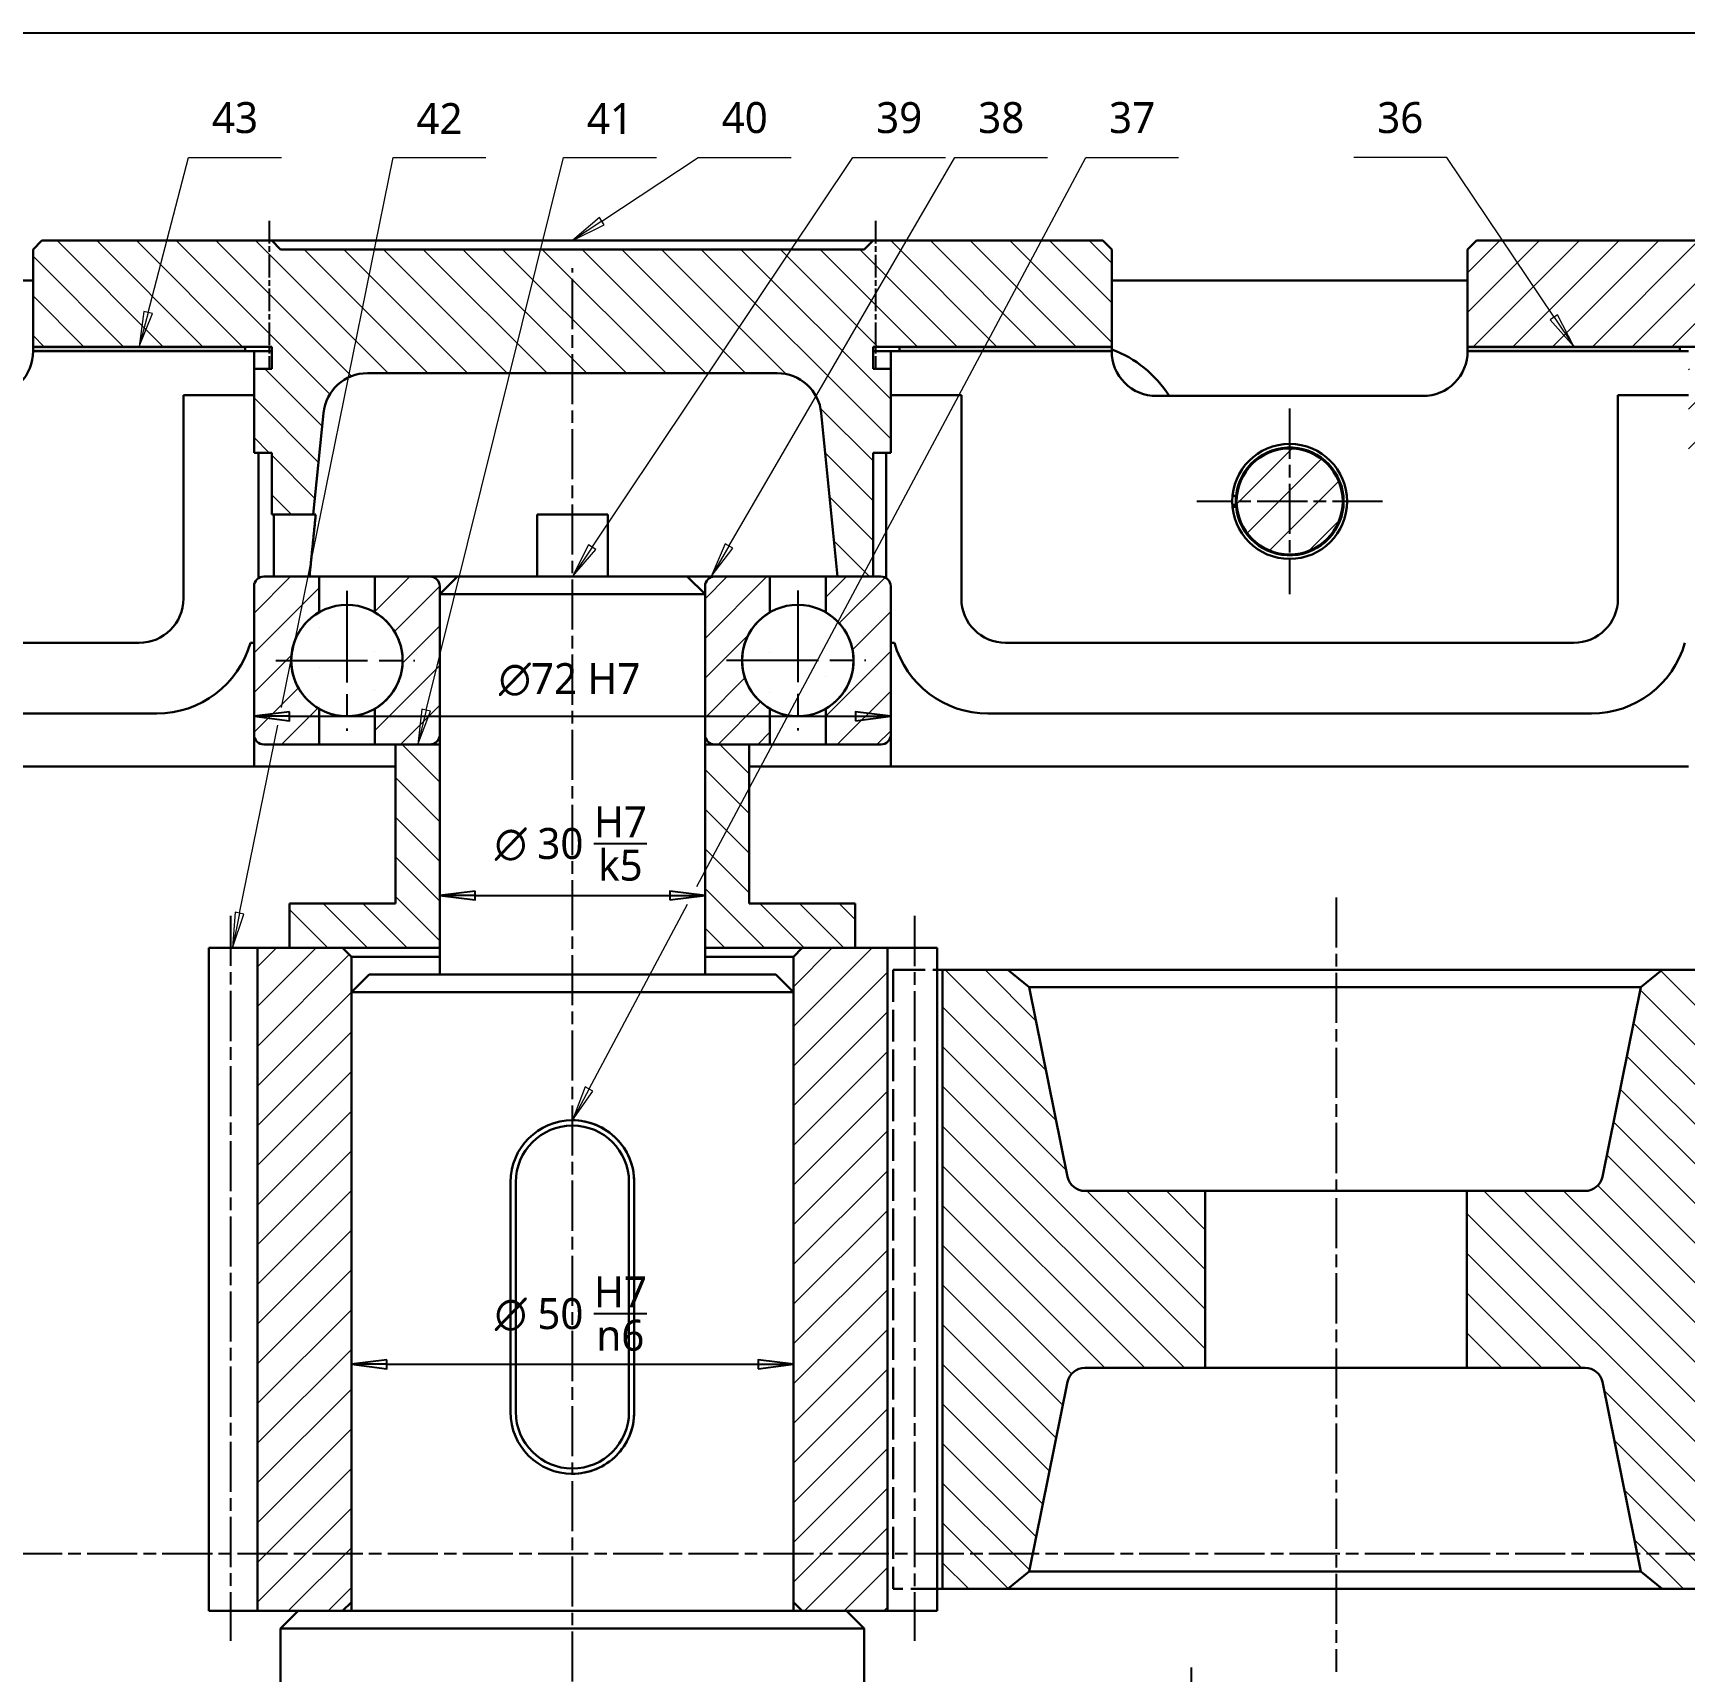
# Model space of a CAD drawing. Header units: millimetres. Extents: x -89 to 1313, y -72 to 900.
# Drawn here: x 230 to 416.8, y 207.1 to 392.4 of the extents above; entities that cross this region are included whole.
import ezdxf

# ---------------------------------------------------------------- set-up
doc = ezdxf.new("R2010")
doc.units = ezdxf.units.MM
for name, pattern in [('ACAD_ISO02W100', [15, 12, -3]), ('CHAIN', [0.3543, 0.2362, -0.0295, 0.0591, -0.0295]), ('LONG_DASH_DOTTED', [0.6004, 0.4724, -0.0591, 0.0098, -0.0591])]:
    doc.linetypes.add(name, pattern=pattern)
for name, color, linetype, lineweight in [('中心标记 (ISO)', 7, 'LONG_DASH_DOTTED', 25), ('中心线 (ISO)', 7, 'CHAIN', 25), ('剖面线 (ISO)', 7, 'Continuous', 18), ('可见 (ISO)', 7, 'Continuous', 30), ('尺寸 (ISO)', 7, 'Continuous', 25), ('符号 (ISO)', 7, 'Continuous', 9), ('虚线', 7, 'ACAD_ISO02W100', 30)]:
    doc.layers.add(name, color=color, linetype=linetype, lineweight=lineweight)
doc.styles.add('注释文本 (ISO)', font='Microsoft YaHei.ttf')
doc.dimstyles.new('默认 (GB)', dxfattribs={"dimtxt": 3.5, "dimasz": 4, "dimexe": 5, "dimexo": 0, "dimgap": 0.75, "dimtad": 1, "dimrnd": 1e-08, "dimdsep": 46, "dimtxsty": '注释文本 (ISO)', "dimblk": 'Filled-1', "dimcen": 0.09, "dimdle": 10, "dimclrd": 256, "dimclre": 256, "dimclrt": 256, "dimaunit": 1, "dimadec": 3, "dimazin": 2, "dimtfac": 1, "dimtmove": 0, "dimatfit": 3, "dimldrblk": 'Filled-1', "dimfxl": 1, "dimtolj": 1, "dimtzin": 0, "dimlwd": -1, "dimlwe": -1, "dimarcsym": 0})
pattern_1 = [(45, (0, 0), (-2.245064, 2.245064), [])]
pattern_2 = [(135, (0, 0), (-2.245064, -2.245064), [])]

# ---------------------------------------------------------------- blocks, each defined once
blk = doc.blocks.new('Filled-1')
at = {"color": 0}
for p, q in [((0, 0), (-1, 0.125)), ((-1, 0.125), (-1, -0.125)), ((-1, 0), (0, 0)), ((-1, -0.125), (0, 0))]:
    blk.add_line(p, q, dxfattribs=at)
at = {"color": 0, "flags": 128}
blk.add_lwpolyline([(-1, -0.125), (0, 0), (-1, 0.125), (-1, -0.125)], dxfattribs=at)
at = {"color": 0}
blk.add_solid([(-1, -0.125), (0, 0), (-1, 0.125), (-1, -0.125)], dxfattribs=at)
blk = doc.blocks.new('*D14')
at = {"layer": 'Defpoints', "color": 0, "transparency": 16777216}
for p in [(154, 392.45), (662.24, 220.47), (670.38, 220.47)]:
    blk.add_point(p, dxfattribs=at)
at = {"layer": '尺寸 (ISO)', "transparency": 16777216}
for p, q in [((154, 392.45), (675.38, 392.45)), ((670.38, 388.45), (670.38, 224.47)), ((662.24, 220.47), (675.38, 220.47))]:
    blk.add_line(p, q, dxfattribs=at)
at = {"layer": '尺寸 (ISO)', "transparency": 16777216, "xscale": 4, "yscale": 4, "zscale": 4}
for p, rotation in [((670.38, 392.45), 90), ((670.38, 220.47), 270)]:
    blk.add_blockref('Filled-1', p, dxfattribs=dict(at, rotation=rotation))
at = {"layer": '尺寸 (ISO)', "transparency": 16777216, "insert": (666.01, 298.45), "char_height": 3.5, "attachment_point": 1, "rotation": 90, "style": '注释文本 (ISO)'}
blk.add_mtext('\\A1;205.5', dxfattribs=at)
blk = doc.blocks.new('引出序号18')
at = {"layer": '符号 (ISO)'}
for p, q in [((294.34, 371.17), (305.24, 378.37)), ((305.24, 378.37), (315.74, 378.37)), ((294.06, 371.59), (291, 368.97)), ((294.34, 371.17), (291, 368.97)), ((291, 368.97), (294.61, 370.75)), ((294.61, 370.75), (294.06, 371.59))]:
    blk.add_line(p, q, dxfattribs=at)
at = {"layer": '符号 (ISO)', "flags": 128}
blk.add_lwpolyline([(294.06, 371.59), (291, 368.97), (294.61, 370.75), (294.06, 371.59)], dxfattribs=at)
at = {"layer": '符号 (ISO)'}
blk.add_solid([(294.06, 371.59), (291, 368.97), (294.61, 370.75), (294.06, 371.59)], dxfattribs=at)
at = {"layer": '符号 (ISO)', "insert": (310.49, 382.86), "char_height": 3.5, "attachment_point": 5, "style": '注释文本 (ISO)'}
blk.add_mtext('40', dxfattribs=at)
blk = doc.blocks.new('引出序号22')
at = {"layer": '符号 (ISO)'}
for p, q in [((389.88, 378.37), (379.38, 378.37)), ((402.02, 360.29), (389.88, 378.37)), ((402.43, 360.57), (401.6, 360.01)), ((401.6, 360.01), (404.25, 356.97)), ((402.02, 360.29), (404.25, 356.97)), ((404.25, 356.97), (402.43, 360.57))]:
    blk.add_line(p, q, dxfattribs=at)
at = {"layer": '符号 (ISO)', "flags": 128}
blk.add_lwpolyline([(401.6, 360.01), (404.25, 356.97), (402.43, 360.57), (401.6, 360.01)], dxfattribs=at)
at = {"layer": '符号 (ISO)'}
blk.add_solid([(401.6, 360.01), (404.25, 356.97), (402.43, 360.57), (401.6, 360.01)], dxfattribs=at)
at = {"layer": '符号 (ISO)', "insert": (384.63, 382.86), "char_height": 3.5, "attachment_point": 5, "style": '注释文本 (ISO)'}
blk.add_mtext('36', dxfattribs=at)
blk = doc.blocks.new('引出序号23')
at = {"layer": '符号 (ISO)'}
for p, q in [((243.01, 360.84), (247.59, 378.37)), ((247.59, 378.37), (258.09, 378.37)), ((242.52, 360.96), (242, 356.97)), ((243.01, 360.84), (242, 356.97)), ((242, 356.97), (243.49, 360.71)), ((243.49, 360.71), (242.52, 360.96))]:
    blk.add_line(p, q, dxfattribs=at)
at = {"layer": '符号 (ISO)', "flags": 128}
blk.add_lwpolyline([(242.52, 360.96), (242, 356.97), (243.49, 360.71), (242.52, 360.96)], dxfattribs=at)
at = {"layer": '符号 (ISO)'}
blk.add_solid([(242.52, 360.96), (242, 356.97), (243.49, 360.71), (242.52, 360.96)], dxfattribs=at)
at = {"layer": '符号 (ISO)', "insert": (252.84, 382.86), "char_height": 3.5, "attachment_point": 5, "style": '注释文本 (ISO)'}
blk.add_mtext('43', dxfattribs=at)
blk = doc.blocks.new('引出序号29')
at = {"layer": '符号 (ISO)'}
for p, q in [((308.7, 334.42), (334.25, 378.37)), ((334.25, 378.37), (344.75, 378.37)), ((308.27, 334.67), (306.69, 330.97)), ((309.13, 334.17), (308.27, 334.67)), ((308.7, 334.42), (306.69, 330.97)), ((306.69, 330.97), (309.13, 334.17))]:
    blk.add_line(p, q, dxfattribs=at)
at = {"layer": '符号 (ISO)', "flags": 128}
blk.add_lwpolyline([(308.27, 334.67), (306.69, 330.97), (309.13, 334.17), (308.27, 334.67)], dxfattribs=at)
at = {"layer": '符号 (ISO)'}
blk.add_solid([(308.27, 334.67), (306.69, 330.97), (309.13, 334.17), (308.27, 334.67)], dxfattribs=at)
at = {"layer": '符号 (ISO)', "insert": (339.5, 382.86), "char_height": 3.5, "attachment_point": 5, "style": '注释文本 (ISO)'}
blk.add_mtext('38', dxfattribs=at)
blk = doc.blocks.new('引出序号30')
at = {"layer": '符号 (ISO)'}
for p, q in [((293.22, 334.29), (322.71, 378.37)), ((322.71, 378.37), (333.21, 378.37)), ((292.81, 334.57), (291, 330.97)), ((293.64, 334.01), (292.81, 334.57)), ((293.22, 334.29), (291, 330.97)), ((291, 330.97), (293.64, 334.01))]:
    blk.add_line(p, q, dxfattribs=at)
at = {"layer": '符号 (ISO)', "flags": 128}
blk.add_lwpolyline([(292.81, 334.57), (291, 330.97), (293.64, 334.01), (292.81, 334.57)], dxfattribs=at)
at = {"layer": '符号 (ISO)'}
blk.add_solid([(292.81, 334.57), (291, 330.97), (293.64, 334.01), (292.81, 334.57)], dxfattribs=at)
at = {"layer": '符号 (ISO)', "insert": (327.96, 382.86), "char_height": 3.5, "attachment_point": 5, "style": '注释文本 (ISO)'}
blk.add_mtext('39', dxfattribs=at)
blk = doc.blocks.new('引出序号35')
at = {"layer": '符号 (ISO)'}
for p, q in [((274.46, 315.85), (290, 378.37)), ((290, 378.37), (300.5, 378.37)), ((273.98, 315.97), (273.5, 311.97)), ((274.46, 315.85), (273.5, 311.97)), ((274.95, 315.73), (273.98, 315.97)), ((273.5, 311.97), (274.95, 315.73))]:
    blk.add_line(p, q, dxfattribs=at)
at = {"layer": '符号 (ISO)', "flags": 128}
blk.add_lwpolyline([(273.98, 315.97), (273.5, 311.97), (274.95, 315.73), (273.98, 315.97)], dxfattribs=at)
at = {"layer": '符号 (ISO)'}
blk.add_solid([(273.98, 315.97), (273.5, 311.97), (274.95, 315.73), (273.98, 315.97)], dxfattribs=at)
at = {"layer": '符号 (ISO)', "insert": (295.25, 382.78), "char_height": 3.5, "attachment_point": 5, "style": '注释文本 (ISO)'}
blk.add_mtext('41', dxfattribs=at)
blk = doc.blocks.new('引出序号37')
at = {"layer": '符号 (ISO)'}
for p, q in [((258.08, 316.16), (270.72, 378.37)), ((270.72, 378.37), (281.22, 378.37)), ((253.35, 292.89), (257.67, 314.16)), ((252.86, 292.99), (252.55, 288.97)), ((253.35, 292.89), (252.55, 288.97)), ((252.55, 288.97), (253.84, 292.79)), ((253.84, 292.79), (252.86, 292.99))]:
    blk.add_line(p, q, dxfattribs=at)
at = {"layer": '符号 (ISO)', "flags": 128}
blk.add_lwpolyline([(252.86, 292.99), (252.55, 288.97), (253.84, 292.79), (252.86, 292.99)], dxfattribs=at)
at = {"layer": '符号 (ISO)'}
blk.add_solid([(252.86, 292.99), (252.55, 288.97), (253.84, 292.79), (252.86, 292.99)], dxfattribs=at)
at = {"layer": '符号 (ISO)', "insert": (275.97, 382.77), "char_height": 3.5, "attachment_point": 5, "style": '注释文本 (ISO)'}
blk.add_mtext('42', dxfattribs=at)
blk = doc.blocks.new('引出序号40')
at = {"layer": '符号 (ISO)'}
for p, q in [((305.09, 295.89), (349.05, 378.37)), ((349.05, 378.37), (359.55, 378.37)), ((292.88, 273), (304.02, 293.89)), ((292.44, 273.23), (291, 269.47)), ((292.88, 273), (291, 269.47)), ((293.32, 272.76), (292.44, 273.23)), ((291, 269.47), (293.32, 272.76))]:
    blk.add_line(p, q, dxfattribs=at)
at = {"layer": '符号 (ISO)', "flags": 128}
blk.add_lwpolyline([(292.44, 273.23), (291, 269.47), (293.32, 272.76), (292.44, 273.23)], dxfattribs=at)
at = {"layer": '符号 (ISO)'}
blk.add_solid([(292.44, 273.23), (291, 269.47), (293.32, 272.76), (292.44, 273.23)], dxfattribs=at)
at = {"layer": '符号 (ISO)', "insert": (354.3, 382.86), "char_height": 3.5, "attachment_point": 5, "style": '注释文本 (ISO)'}
blk.add_mtext('37', dxfattribs=at)
blk = doc.blocks.new('*D70')
at = {"layer": 'Defpoints', "color": 0, "transparency": 16777216}
for p in [(255, 315.16), (327, 315.16), (327, 315.16)]:
    blk.add_point(p, dxfattribs=at)
at = {"layer": '尺寸 (ISO)', "transparency": 16777216}
blk.add_line((259, 315.16), (323, 315.16), dxfattribs=at)
at = {"layer": '尺寸 (ISO)', "transparency": 16777216, "xscale": 4, "yscale": 4, "zscale": 4, "rotation": 180}
blk.add_blockref('Filled-1', (255, 315.16), dxfattribs=at)
at = {"layer": '尺寸 (ISO)', "transparency": 16777216, "xscale": 4, "yscale": 4, "zscale": 4}
blk.add_blockref('Filled-1', (327, 315.16), dxfattribs=at)
at = {"layer": '尺寸 (ISO)', "transparency": 16777216, "insert": (282.68, 321.17), "char_height": 3.5, "attachment_point": 1, "style": '注释文本 (ISO)'}
blk.add_mtext('\\A1;{\\fAIGDT|b0|i0;\\ln}\\f微软雅黑|b0|i0;72 H7', dxfattribs=at)
blk = doc.blocks.new('*D71')
at = {"layer": 'Defpoints', "color": 0, "transparency": 16777216}
for p in [(276, 294.89), (306, 294.89), (306, 294.89)]:
    blk.add_point(p, dxfattribs=at)
at = {"layer": '尺寸 (ISO)', "transparency": 16777216}
blk.add_line((280, 294.89), (302, 294.89), dxfattribs=at)
at = {"layer": '尺寸 (ISO)', "transparency": 16777216, "xscale": 4, "yscale": 4, "zscale": 4, "rotation": 180}
blk.add_blockref('Filled-1', (276, 294.89), dxfattribs=at)
at = {"layer": '尺寸 (ISO)', "transparency": 16777216, "xscale": 4, "yscale": 4, "zscale": 4}
blk.add_blockref('Filled-1', (306, 294.89), dxfattribs=at)
at = {"layer": '尺寸 (ISO)', "transparency": 16777216, "insert": (282.22, 304.97), "char_height": 3.5, "attachment_point": 1, "style": '注释文本 (ISO)'}
blk.add_mtext('\\A1;{\\fAIGDT|b0|i0;\\ln}\\f微软雅黑|b0|i0;\\A1; 30 \\SH7/k5;', dxfattribs=at)
blk = doc.blocks.new('*D72')
at = {"layer": 'Defpoints', "color": 0, "transparency": 16777216}
for p in [(266, 273.51), (316, 273.51), (316, 241.86)]:
    blk.add_point(p, dxfattribs=at)
at = {"layer": '尺寸 (ISO)', "transparency": 16777216}
blk.add_line((270, 241.86), (312, 241.86), dxfattribs=at)
at = {"layer": '尺寸 (ISO)', "transparency": 16777216, "xscale": 4, "yscale": 4, "zscale": 4, "rotation": 180}
blk.add_blockref('Filled-1', (266, 241.86), dxfattribs=at)
at = {"layer": '尺寸 (ISO)', "transparency": 16777216, "xscale": 4, "yscale": 4, "zscale": 4}
blk.add_blockref('Filled-1', (316, 241.86), dxfattribs=at)
at = {"layer": '尺寸 (ISO)', "transparency": 16777216, "insert": (282.22, 251.79), "char_height": 3.5, "attachment_point": 1, "style": '注释文本 (ISO)'}
blk.add_mtext('\\A1;{\\fAIGDT|b0|i0;\\ln}\\f微软雅黑|b0|i0;\\A1; 50 \\SH7/n6;', dxfattribs=at)

msp = doc.modelspace()

# ---------------------------------------------------------------- hatches: boundary and pattern name
at = {"layer": '剖面线 (ISO)'}
h = msp.add_hatch(dxfattribs=at)
h.set_pattern_fill('ANSI31', color=256, scale=25.4, angle=90, style=0)
h.set_pattern_definition(pattern_2)
edge = h.paths.add_edge_path()
edge.add_line((257.9967, 367.9656), (323.9967, 367.9656))
edge.add_line((323.9967, 367.9656), (324.9967, 368.9656))
edge.add_line((324.9967, 368.9656), (350.9967, 368.9656))
edge.add_line((350.9967, 368.9656), (351.9967, 367.9656))
edge.add_line((351.9967, 367.9656), (351.9967, 356.9656))
edge.add_line((351.9967, 356.9656), (327.9967, 356.9656))
edge.add_line((327.9967, 356.9656), (324.9967, 356.9656))
edge.add_line((324.9967, 356.9656), (324.9967, 354.4656))
edge.add_line((324.9967, 354.4656), (326.9967, 354.4656))
edge.add_line((326.9967, 354.4656), (326.9967, 344.9656))
edge.add_line((326.9967, 344.9656), (324.9967, 344.9656))
edge.add_line((324.9967, 344.9656), (324.9967, 330.9656))
edge.add_line((324.9967, 330.9656), (320.9967, 330.9656))
edge.add_line((320.9967, 330.9656), (319.1468, 349.4632))
edge.add_ellipse((314.1716, 348.9656), major_axis=(-0.4976, 4.9752), ratio=1, start_angle=270, end_angle=354.289)
edge.add_line((314.1716, 353.9656), (267.8218, 353.9656))
edge.add_ellipse((267.8218, 348.9656), major_axis=(-5, 0), ratio=1, start_angle=270, end_angle=354.289)
edge.add_line((262.8466, 349.4632), (261.6968, 337.9656))
edge.add_line((261.6968, 337.9656), (256.9967, 337.9656))
edge.add_line((256.9967, 337.9656), (256.9967, 344.9656))
edge.add_line((256.9967, 344.9656), (254.9967, 344.9656))
edge.add_line((254.9967, 344.9656), (254.9967, 354.4656))
edge.add_line((254.9967, 354.4656), (256.9967, 354.4656))
edge.add_line((256.9967, 354.4656), (256.9967, 356.9656))
edge.add_line((256.9967, 356.9656), (253.9967, 356.9656))
edge.add_line((253.9967, 356.9656), (229.9967, 356.9656))
edge.add_line((229.9967, 356.9656), (229.9967, 367.9656))
edge.add_line((229.9967, 367.9656), (230.9967, 368.9656))
edge.add_line((230.9967, 368.9656), (256.9967, 368.9656))
edge.add_line((256.9967, 368.9656), (257.9967, 367.9656))
h = msp.add_hatch(dxfattribs=at)
h.set_pattern_fill('ANSI31', color=256, scale=25.4, style=0)
h.set_pattern_definition(pattern_1)
edge = h.paths.add_edge_path()
edge.add_line((420.2467, 367.9656), (494.2467, 367.9656))
edge.add_line((494.2467, 367.9656), (495.2467, 368.9656))
edge.add_line((495.2467, 368.9656), (521.2467, 368.9656))
edge.add_line((521.2467, 368.9656), (522.2467, 367.9656))
edge.add_line((522.2467, 367.9656), (522.2467, 356.9656))
edge.add_line((522.2467, 356.9656), (498.2467, 356.9656))
edge.add_line((498.2467, 356.9656), (495.2467, 356.9656))
edge.add_line((495.2467, 356.9656), (495.2467, 354.4656))
edge.add_line((495.2467, 354.4656), (497.2467, 354.4656))
edge.add_line((497.2467, 354.4656), (497.2467, 344.9656))
edge.add_line((497.2467, 344.9656), (495.2467, 344.9656))
edge.add_line((495.2467, 344.9656), (495.2467, 330.9656))
edge.add_line((495.2467, 330.9656), (491.9967, 330.9656))
edge.add_line((491.9967, 330.9656), (491.2467, 330.9656))
edge.add_line((491.2467, 330.9656), (489.3968, 349.4632))
edge.add_ellipse((484.4216, 348.9656), major_axis=(-0.4976, 4.9752), ratio=1, start_angle=270, end_angle=354.289)
edge.add_line((484.4216, 353.9656), (430.0718, 353.9656))
edge.add_ellipse((430.0718, 348.9656), major_axis=(-5, 0), ratio=1, start_angle=270, end_angle=354.289)
edge.add_line((425.0966, 349.4632), (423.9468, 337.9656))
edge.add_line((423.9468, 337.9656), (419.2467, 337.9656))
edge.add_line((419.2467, 337.9656), (419.2467, 344.9656))
edge.add_line((419.2467, 344.9656), (417.2467, 344.9656))
edge.add_line((417.2467, 344.9656), (417.2467, 354.4656))
edge.add_line((417.2467, 354.4656), (419.2467, 354.4656))
edge.add_line((419.2467, 354.4656), (419.2467, 356.9656))
edge.add_line((419.2467, 356.9656), (416.2467, 356.9656))
edge.add_line((416.2467, 356.9656), (392.2467, 356.9656))
edge.add_line((392.2467, 356.9656), (392.2467, 367.9656))
edge.add_line((392.2467, 367.9656), (393.2467, 368.9656))
edge.add_line((393.2467, 368.9656), (419.2467, 368.9656))
edge.add_line((419.2467, 368.9656), (420.2467, 367.9656))
for points in [[(229.9967, 356.4656), (229.9967, 356.9656), (253.9967, 356.9656), (253.9967, 356.4656)], [(351.9967, 356.9656), (351.9967, 356.4656), (327.9967, 356.4656), (327.9967, 356.9656)], [(392.2467, 356.4656), (392.2467, 356.9656), (416.2467, 356.9656), (416.2467, 356.4656)]]:
    msp.add_hatch(color=256, dxfattribs=at).paths.add_polyline_path(points)
h = msp.add_hatch(dxfattribs=at)
h.set_pattern_fill('ANSI31', color=256, scale=25.4, style=0)
h.set_pattern_definition(pattern_1)
edge = h.paths.add_edge_path()
edge.add_ellipse((372.1217, 339.4656), major_axis=(-6, 0), ratio=1, start_angle=0, end_angle=360)
h = msp.add_hatch(dxfattribs=at)
h.set_pattern_fill('ANSI31', color=256, scale=25.4, style=0)
h.set_pattern_definition(pattern_1)
edge = h.paths.add_edge_path()
edge.add_ellipse((256.0967, 329.8656), major_axis=(0, 1.1), ratio=1, start_angle=0, end_angle=90)
edge.add_line((254.9967, 329.8656), (254.9967, 313.0656))
edge.add_ellipse((256.0967, 313.0656), major_axis=(-1.1, 0), ratio=1, start_angle=0, end_angle=90)
edge.add_line((256.0967, 311.9656), (262.3467, 311.9656))
edge.add_line((262.3467, 311.9656), (262.3467, 316.0097))
edge.add_ellipse((265.4967, 321.4656), major_axis=(-5.456, -3.15), ratio=1, start_angle=270, end_angle=390, ccw=False)
edge.add_line((262.3467, 326.9216), (262.3467, 330.9656))
edge.add_line((262.3467, 330.9656), (256.0967, 330.9656))
h = msp.add_hatch(dxfattribs=at)
h.set_pattern_fill('ANSI31', color=256, scale=25.4, style=0)
h.set_pattern_definition(pattern_1)
edge = h.paths.add_edge_path()
edge.add_ellipse((274.8967, 313.0656), major_axis=(0, -1.1), ratio=1, start_angle=0, end_angle=90)
edge.add_line((275.9967, 313.0656), (275.9967, 329.8656))
edge.add_ellipse((274.8967, 329.8656), major_axis=(1.1, 0), ratio=1, start_angle=0, end_angle=90)
edge.add_line((274.8967, 330.9656), (268.6467, 330.9656))
edge.add_line((268.6467, 330.9656), (268.6467, 326.9216))
edge.add_ellipse((265.4967, 321.4656), major_axis=(5.456, 3.15), ratio=1, start_angle=270, end_angle=390, ccw=False)
edge.add_line((268.6467, 316.0097), (268.6467, 311.9656))
edge.add_line((268.6467, 311.9656), (270.9967, 311.9656))
edge.add_line((270.9967, 311.9656), (274.8967, 311.9656))
h = msp.add_hatch(dxfattribs=at)
h.set_pattern_fill('ANSI31', color=256, scale=25.4, style=0)
h.set_pattern_definition(pattern_1)
edge = h.paths.add_edge_path()
edge.add_ellipse((307.0967, 313.0656), major_axis=(-1.1, 0), ratio=1, start_angle=0, end_angle=90)
edge.add_line((307.0967, 311.9656), (310.9967, 311.9656))
edge.add_line((310.9967, 311.9656), (313.3467, 311.9656))
edge.add_line((313.3467, 311.9656), (313.3467, 316.0097))
edge.add_ellipse((316.4967, 321.4656), major_axis=(-5.456, -3.15), ratio=1, start_angle=270, end_angle=390, ccw=False)
edge.add_line((313.3467, 326.9216), (313.3467, 330.9656))
edge.add_line((313.3467, 330.9656), (307.0967, 330.9656))
edge.add_ellipse((307.0967, 329.8656), major_axis=(0, 1.1), ratio=1, start_angle=0, end_angle=90)
edge.add_line((305.9967, 329.8656), (305.9967, 313.0656))
h = msp.add_hatch(dxfattribs=at)
h.set_pattern_fill('ANSI31', color=256, scale=25.4, style=0)
h.set_pattern_definition(pattern_1)
edge = h.paths.add_edge_path()
edge.add_ellipse((325.8967, 329.8656), major_axis=(1.1, 0), ratio=1, start_angle=0, end_angle=90)
edge.add_line((325.8967, 330.9656), (324.9967, 330.9656))
edge.add_line((324.9967, 330.9656), (320.9967, 330.9656))
edge.add_line((320.9967, 330.9656), (319.6467, 330.9656))
edge.add_line((319.6467, 330.9656), (319.6467, 326.9216))
edge.add_ellipse((316.4967, 321.4656), major_axis=(5.456, 3.15), ratio=1, start_angle=270, end_angle=390, ccw=False)
edge.add_line((319.6467, 316.0097), (319.6467, 311.9656))
edge.add_line((319.6467, 311.9656), (325.8967, 311.9656))
edge.add_ellipse((325.8967, 313.0656), major_axis=(0, -1.1), ratio=1, start_angle=0, end_angle=90)
edge.add_line((326.9967, 313.0656), (326.9967, 329.8656))
h = msp.add_hatch(dxfattribs=at)
h.set_pattern_fill('ANSI31', color=256, scale=25.4, angle=90, style=0)
h.set_pattern_definition(pattern_2)
h.paths.add_polyline_path([(275.9967, 311.9656), (275.9967, 288.9656), (264.9967, 288.9656), (258.9967, 288.9656), (258.9967, 293.9656), (270.9967, 293.9656), (270.9967, 311.9656), (274.8967, 311.9656)])
h = msp.add_hatch(dxfattribs=at)
h.set_pattern_fill('ANSI31', color=256, scale=25.4, angle=90, style=0)
h.set_pattern_definition(pattern_2)
h.paths.add_polyline_path([(305.9967, 288.9656), (305.9967, 311.9656), (307.0967, 311.9656), (310.9967, 311.9656), (310.9967, 293.9656), (322.9967, 293.9656), (322.9967, 288.9656), (316.9967, 288.9656)])
h = msp.add_hatch(dxfattribs=at)
h.set_pattern_fill('ANSI31', color=256, scale=25.4, style=0)
h.set_pattern_definition(pattern_1)
h.paths.add_polyline_path([(259.9967, 213.9656), (255.3717, 213.9656), (255.3717, 288.9656), (258.9967, 288.9656), (264.9967, 288.9656), (265.9967, 287.9656), (265.9967, 214.9656), (264.9967, 213.9656)])
h = msp.add_hatch(dxfattribs=at)
h.set_pattern_fill('ANSI31', color=256, scale=25.4, style=0)
h.set_pattern_definition(pattern_1)
h.paths.add_polyline_path([(326.6215, 213.9656), (321.9967, 213.9656), (316.9967, 213.9656), (315.9967, 214.9656), (315.9967, 287.9656), (316.9967, 288.9656), (322.9967, 288.9656), (326.6215, 288.9656)])
h = msp.add_hatch(dxfattribs=at)
h.set_pattern_fill('ANSI31', color=256, scale=25.4, angle=90, style=0)
h.set_pattern_definition(pattern_2)
edge = h.paths.add_edge_path()
edge.add_line((362.5742, 241.4656), (348.9671, 241.4656))
edge.add_ellipse((348.9671, 239.4656), major_axis=(-2, 0), ratio=1, start_angle=270, end_angle=348.5)
edge.add_line((347.0072, 239.8644), (342.6455, 218.4255))
edge.add_line((342.6455, 218.4255), (340.2467, 216.4656))
edge.add_line((340.2467, 216.4656), (332.8717, 216.4656))
edge.add_line((332.8717, 216.4656), (332.8717, 286.4656))
edge.add_line((332.8717, 286.4656), (340.2467, 286.4656))
edge.add_line((340.2467, 286.4656), (342.6455, 284.5058))
edge.add_line((342.6455, 284.5058), (347.0072, 263.0669))
edge.add_ellipse((348.9671, 263.4656), major_axis=(0.3987, -1.9598), ratio=1, start_angle=270, end_angle=348.5)
edge.add_line((348.9671, 261.4656), (362.5742, 261.4656))
edge.add_line((362.5742, 261.4656), (362.5742, 241.4656))
h = msp.add_hatch(dxfattribs=at)
h.set_pattern_fill('ANSI31', color=256, scale=25.4, angle=90, style=0)
h.set_pattern_definition(pattern_2)
edge = h.paths.add_edge_path()
edge.add_line((419.2467, 216.4656), (414.2467, 216.4656))
edge.add_line((414.2467, 216.4656), (411.848, 218.4255))
edge.add_line((411.848, 218.4255), (407.4862, 239.8644))
edge.add_ellipse((405.5263, 239.4656), major_axis=(-0.3987, 1.9598), ratio=1, start_angle=270, end_angle=348.5)
edge.add_line((405.5263, 241.4656), (392.1677, 241.4656))
edge.add_line((392.1677, 241.4656), (392.1677, 261.4656))
edge.add_line((392.1677, 261.4656), (405.5263, 261.4656))
edge.add_ellipse((405.5263, 263.4656), major_axis=(2, 0), ratio=1, start_angle=270, end_angle=348.5)
edge.add_line((407.4862, 263.0669), (411.848, 284.5058))
edge.add_line((411.848, 284.5058), (414.2467, 286.4656))
edge.add_line((414.2467, 286.4656), (418.2467, 286.4656))
edge.add_line((418.2467, 286.4656), (425.2467, 286.4656))
edge.add_line((425.2467, 286.4656), (427.2467, 284.4656))
edge.add_line((427.2467, 284.4656), (427.2467, 218.4656))
edge.add_line((427.2467, 218.4656), (425.2467, 216.4656))
edge.add_line((425.2467, 216.4656), (419.2467, 216.4656))

# ---------------------------------------------------------------- linework, layer by layer
at = {"layer": '中心标记 (ISO)', "linetype": 'CHAIN', "ltscale": 23.990969}
for p, q in [((372.1217, 349.9656), (372.1217, 328.9656)), ((382.6217, 339.4656), (361.6217, 339.4656)), ((382.6217, 339.4656), (369.6217, 339.4656))]:
    msp.add_line(p, q, dxfattribs=at)
at = {"layer": '中心线 (ISO)', "ltscale": 10.807489}
for p, q in [((256.702, 371.1916), (256.702, 354.4656)), ((325.2914, 371.1916), (325.2914, 354.4656))]:
    msp.add_line(p, q, dxfattribs=at)
at = {"layer": '中心线 (ISO)', "ltscale": 23.990969}
for p, q in [((290.9967, 86.9656), (290.9967, 365.8436)), ((377.3709, 294.6526), (377.3709, 207.0761)), ((252.3194, 292.5922), (252.3194, 210.5869)), ((329.6738, 292.5696), (329.6746, 210.5643)), ((32.1134, 220.4656), (662.236, 220.4656)), ((360.9727, 207.5614), (360.9727, 142.1402))]:
    msp.add_line(p, q, dxfattribs=at)
at = {"layer": '中心线 (ISO)', "ltscale": 44}
for p, q in [((265.4967, 329.365), (265.4967, 313.5005)), ((316.4967, 329.3979), (316.4967, 313.5334)), ((257.4401, 321.4656), (273.1865, 321.4656)), ((308.4401, 321.4985), (324.1865, 321.4985))]:
    msp.add_line(p, q, dxfattribs=at)
at = {"layer": '可见 (ISO)'}
for p, q in [((229.9967, 367.9656), (230.9967, 368.9656)), ((230.9967, 368.9656), (256.9967, 368.9656)), ((256.9967, 368.9656), (257.9967, 367.9656)), ((256.9967, 368.9656), (324.9967, 368.9656)), ((323.9967, 367.9656), (324.9967, 368.9656)), ((324.9967, 368.9656), (350.9967, 368.9656)), ((350.9967, 368.9656), (351.9967, 367.9656)), ((392.2467, 367.9656), (393.2467, 368.9656)), ((393.2467, 368.9656), (419.2467, 368.9656)), ((229.9967, 356.9656), (229.9967, 367.9656)), ((257.9967, 367.9656), (323.9967, 367.9656)), ((351.9967, 367.9656), (351.9967, 356.9656)), ((392.2467, 356.9656), (392.2467, 367.9656)), ((229.9967, 364.4656), (195.9967, 364.4656)), ((392.2467, 364.4656), (351.9967, 364.4656)), ((256.9967, 356.9656), (229.9967, 356.9656)), ((229.9967, 356.4656), (229.9967, 356.9656)), ((229.9967, 356.9656), (253.9967, 356.9656)), ((253.9967, 356.9656), (253.9967, 356.4656)), ((256.9967, 354.4656), (256.9967, 356.9656)), ((324.9967, 356.9656), (324.9967, 354.4656)), ((351.9967, 356.9656), (324.9967, 356.9656)), ((327.9967, 356.9656), (351.9967, 356.9656)), ((327.9967, 356.4656), (327.9967, 356.9656)), ((351.9967, 356.9656), (351.9967, 356.4656)), ((419.2467, 356.9656), (392.2467, 356.9656)), ((392.2467, 356.4656), (392.2467, 356.9656)), ((392.2467, 356.9656), (416.2467, 356.9656)), ((416.2467, 356.9656), (416.2467, 356.4656)), ((254.9967, 356.4656), (229.9967, 356.4656)), ((253.9967, 356.4656), (229.9967, 356.4656)), ((254.9967, 351.4656), (254.9967, 356.4656)), ((254.9967, 356.4656), (256.9967, 356.4656)), ((324.9967, 356.4656), (326.9967, 356.4656)), ((326.9967, 356.4656), (326.9967, 351.4656)), ((351.9967, 356.4656), (326.9967, 356.4656)), ((351.9967, 356.4656), (327.9967, 356.4656)), ((417.2467, 356.4656), (392.2467, 356.4656)), ((416.2467, 356.4656), (392.2467, 356.4656)), ((254.9967, 354.4656), (256.9967, 354.4656)), ((254.9967, 344.9656), (254.9967, 354.4656)), ((314.1716, 353.9656), (267.8218, 353.9656)), ((324.9967, 354.4656), (326.9967, 354.4656)), ((326.9967, 354.4656), (326.9967, 344.9656)), ((246.9967, 328.4656), (246.9967, 351.4656)), ((246.9967, 351.4656), (254.9967, 351.4656)), ((326.9967, 351.4656), (334.9967, 351.4656)), ((334.9967, 351.4656), (334.9967, 328.4656)), ((357.0565, 351.4015), (387.1869, 351.4015)), ((409.2467, 328.4656), (409.2467, 351.4656)), ((409.2467, 351.4656), (417.2467, 351.4656)), ((262.8466, 349.4632), (261.6968, 337.9656)), ((320.9967, 330.9656), (319.1468, 349.4632)), ((256.9967, 344.9656), (254.9967, 344.9656)), ((255.5002, 344.9656), (255.5002, 330.7899)), ((256.9967, 337.9656), (256.9967, 344.9656)), ((324.9967, 344.9656), (324.9967, 330.9656)), ((326.9967, 344.9656), (324.9967, 344.9656)), ((326.4932, 330.7899), (326.4932, 344.9656)), ((365.6514, 340.0856), (366.0533, 340.0856)), ((366.034, 339.0784), (365.6333, 339.0784)), ((366.0533, 338.8456), (365.6514, 338.8456)), ((261.6968, 337.9656), (256.9967, 337.9656)), ((257.2328, 330.9656), (257.2328, 337.9656)), ((261.6968, 337.9656), (261.9711, 337.9656)), ((286.9967, 337.9656), (294.9967, 337.9656)), ((256.0967, 330.9656), (262.3467, 330.9656)), ((262.3467, 330.9656), (262.3467, 326.9216)), ((268.6467, 330.9656), (262.3467, 330.9656)), ((268.6467, 330.9656), (274.8967, 330.9656)), ((268.6467, 326.9216), (268.6467, 330.9656)), ((277.9967, 330.9656), (274.8967, 330.9656)), ((277.9967, 330.9656), (275.9967, 328.9656)), ((277.9967, 330.9656), (303.9967, 330.9656)), ((303.9967, 330.9656), (305.9967, 328.9656)), ((307.0967, 330.9656), (303.9967, 330.9656)), ((307.0967, 330.9656), (313.3467, 330.9656)), ((313.3467, 330.9656), (313.3467, 326.9216)), ((319.6467, 330.9656), (313.3467, 330.9656)), ((319.6467, 330.9656), (325.8967, 330.9656)), ((319.6467, 326.9216), (319.6467, 330.9656)), ((324.9967, 330.9656), (320.9967, 330.9656)), ((254.9967, 313.0656), (254.9967, 329.8656)), ((275.9967, 329.8656), (275.9967, 313.0656)), ((305.9967, 328.9656), (275.9967, 328.9656)), ((275.9967, 285.9656), (275.9967, 328.9656)), ((305.9967, 313.0656), (305.9967, 329.8656)), ((305.9967, 285.9656), (305.9967, 328.9656)), ((326.9967, 329.8656), (326.9967, 313.0656)), ((188.9967, 323.4656), (241.9967, 323.4656)), ((254.9967, 323.4656), (254.5797, 323.4656)), ((254.9967, 309.4656), (254.9967, 323.4656)), ((327.4137, 323.4656), (326.9967, 323.4656)), ((326.9967, 323.4656), (326.9967, 309.4656)), ((339.9967, 323.4656), (404.2467, 323.4656)), ((262.3467, 316.0097), (262.3467, 311.9656)), ((268.6467, 311.9656), (268.6467, 316.0097)), ((313.3467, 316.0097), (313.3467, 311.9656)), ((319.6467, 311.9656), (319.6467, 316.0097)), ((243.9967, 315.4656), (186.9967, 315.4656)), ((406.2467, 315.4656), (337.9967, 315.4656)), ((262.3467, 311.9656), (256.0967, 311.9656)), ((268.6467, 311.9656), (262.3467, 311.9656)), ((274.8967, 311.9656), (268.6467, 311.9656)), ((270.9967, 311.9656), (275.9967, 311.9656)), ((270.9967, 293.9656), (270.9967, 311.9656)), ((275.9967, 311.9656), (275.9967, 288.9656)), ((305.9967, 288.9656), (305.9967, 311.9656)), ((305.9967, 311.9656), (310.9967, 311.9656)), ((313.3467, 311.9656), (307.0967, 311.9656)), ((310.9967, 311.9656), (310.9967, 293.9656)), ((319.6467, 311.9656), (313.3467, 311.9656)), ((325.8967, 311.9656), (319.6467, 311.9656)), ((175.9967, 309.4656), (254.9967, 309.4656)), ((270.9967, 309.4656), (254.9967, 309.4656)), ((326.9967, 309.4656), (310.9967, 309.4656)), ((326.9967, 309.4656), (417.2467, 309.4656)), ((258.9967, 293.9656), (270.9967, 293.9656)), ((258.9967, 288.9656), (258.9967, 293.9656)), ((310.9967, 293.9656), (322.9967, 293.9656)), ((322.9967, 293.9656), (322.9967, 288.9656)), ((249.8658, 213.9656), (249.8658, 288.9656)), ((255.3717, 288.9656), (249.8658, 288.9656)), ((255.3717, 288.9656), (264.9967, 288.9656)), ((255.3717, 213.9656), (255.3717, 288.9656)), ((275.9967, 288.9656), (258.9967, 288.9656)), ((264.9967, 288.9656), (265.9967, 287.9656)), ((265.9967, 287.9656), (265.9967, 214.9656)), ((265.9967, 287.9656), (275.9967, 287.9656)), ((322.9967, 288.9656), (305.9967, 288.9656)), ((305.9967, 287.9656), (315.9967, 287.9656)), ((315.9967, 287.9656), (316.9967, 288.9656)), ((315.9967, 214.9656), (315.9967, 287.9656)), ((316.9967, 288.9656), (332.2467, 288.9656)), ((326.6218, 213.966), (326.6211, 288.966)), ((332.2467, 288.9656), (332.2467, 213.9656)), ((267.9967, 285.9656), (265.9967, 283.9656)), ((267.9967, 285.9656), (313.9967, 285.9656)), ((313.9967, 285.9656), (315.9967, 283.9656)), ((332.8717, 286.4656), (332.2467, 286.4656)), ((332.8717, 286.4656), (340.2467, 286.4656)), ((332.8717, 216.4656), (332.8717, 286.4656)), ((340.2467, 286.4656), (342.6455, 284.5058)), ((414.2467, 286.4656), (340.2467, 286.4656)), ((411.848, 284.5058), (414.2467, 286.4656)), ((414.2467, 286.4656), (425.2467, 286.4656)), ((342.6455, 284.5058), (347.0072, 263.0669)), ((342.6455, 284.5058), (411.848, 284.5058)), ((407.4862, 263.0669), (411.848, 284.5058)), ((315.9967, 283.9656), (265.9967, 283.9656)), ((265.9967, 213.9656), (265.9967, 283.9656)), ((315.9967, 213.9656), (315.9967, 283.9656)), ((290.9965, 269.4656), (290.9965, 269.4656)), ((283.9965, 262.4656), (283.9965, 236.4656)), ((284.5965, 236.4656), (284.5965, 262.4656)), ((297.3965, 262.4656), (297.3965, 236.4656)), ((297.9965, 262.4656), (297.9965, 236.4656)), ((297.9965, 236.4656), (297.9965, 262.4656)), ((348.9671, 261.4656), (362.5742, 261.4656)), ((362.5742, 261.4656), (362.5742, 241.4656)), ((362.5742, 261.4656), (392.1677, 261.4656)), ((392.1677, 261.4656), (405.5263, 261.4656)), ((392.1677, 241.4656), (392.1677, 261.4656)), ((362.5742, 241.4656), (348.9671, 241.4656)), ((392.1677, 241.4656), (362.5742, 241.4656)), ((405.5263, 241.4656), (392.1677, 241.4656)), ((347.0072, 239.8644), (342.6455, 218.4255)), ((411.848, 218.4255), (407.4862, 239.8644)), ((290.9965, 229.4656), (290.9965, 229.4656)), ((342.6455, 218.4255), (340.2467, 216.4656)), ((411.848, 218.4255), (342.6455, 218.4255)), ((414.2467, 216.4656), (411.848, 218.4255)), ((265.9967, 214.9656), (264.9967, 213.9656)), ((316.9967, 213.9656), (315.9967, 214.9656)), ((332.2467, 216.4656), (332.8717, 216.4656)), ((340.2467, 216.4656), (332.8717, 216.4656)), ((340.2467, 216.4656), (414.2467, 216.4656)), ((419.2467, 216.4656), (414.2467, 216.4656)), ((249.8658, 213.9656), (255.3717, 213.9656)), ((259.9967, 213.9656), (255.3717, 213.9656)), ((259.9967, 213.9656), (257.9967, 211.9656)), ((259.9967, 213.9656), (264.9967, 213.9656)), ((264.9967, 213.9656), (321.9967, 213.9656)), ((321.9967, 213.9656), (323.9967, 211.9656)), ((332.2467, 213.9656), (321.9967, 213.9656)), ((323.9967, 211.9656), (257.9967, 211.9656)), ((257.9967, 200.9656), (257.9967, 211.9656)), ((323.9967, 200.9656), (323.9967, 211.9656))]:
    msp.add_line(p, q, dxfattribs=at)
for centre, radius in [((372.1217, 339.4656), 6.5), ((372.1217, 339.4656), 6.0002), ((372.1217, 339.4656), 6), ((265.4967, 321.4656), 6.3), ((316.4967, 321.4656), 6.3)]:
    msp.add_circle(centre, radius, dxfattribs=at)
for centre, radius, start, end in [((224.9877, 356.4105), 5.0093, 269.41915, 0.630151), ((357.0057, 356.4105), 5.0093, 179.369849, 270.58085), ((347.4967, 344.4656), 13, 32.244183, 69.747753), ((387.2377, 356.4105), 5.0093, 269.41915, 0.630151), ((267.8218, 348.9656), 5, 90, 174.289), ((314.1716, 348.9656), 5, 5.711, 90), ((372.1217, 339.4656), 6.1, 185.833579, 174.166421), ((372.1217, 339.4656), 6.1, 174.166421, 183.6398), ((256.0967, 329.8656), 1.1, 90, 180), ((274.8967, 329.8656), 1.1, 0, 90), ((307.0967, 329.8656), 1.1, 90, 180), ((325.8967, 329.8656), 1.1, 0, 90), ((241.9967, 328.4656), 5, 270, 0), ((339.9967, 328.4656), 5, 180, 270), ((404.2467, 328.4656), 5, 270, 0), ((265.4967, 321.4656), 6.3, 120, 240), ((265.4967, 321.4656), 6.3, 300, 60), ((316.4967, 321.4656), 6.3, 120, 240), ((316.4967, 321.4656), 6.3, 300, 60), ((243.9967, 326.4656), 11, 270, 344.17338), ((337.9967, 326.4656), 11, 195.82662, 270), ((406.2467, 326.4656), 11, 270, 344.17338), ((256.0967, 313.0656), 1.1, 180, 270), ((274.8967, 313.0656), 1.1, 270, 0), ((307.0967, 313.0656), 1.1, 180, 270), ((325.8967, 313.0656), 1.1, 270, 0), ((290.9965, 262.4656), 7, 0, 180), ((290.9965, 262.4656), 6.4, 0, 180), ((348.9671, 263.4656), 2, 191.5, 270), ((405.5263, 263.4656), 2, 270, 348.5), ((348.9671, 239.4656), 2, 90, 168.5), ((405.5263, 239.4656), 2, 11.5, 90), ((290.9965, 236.4656), 7, 180, 0), ((290.9965, 236.4656), 6.4, 180, 0)]:
    msp.add_arc(centre, radius, start, end, dxfattribs=at)
for points, weights in [([(261.9711, 337.9656), (261.622, 334.5077), (261.2646, 330.9656)], [1, 1.00007097973, 1]), ([(286.9967, 330.9656), (286.9967, 334.5077), (286.9967, 337.9656)], [1, 1.00007097974, 1]), ([(294.9967, 337.9656), (294.9967, 334.5077), (294.9967, 330.9656)], [1, 1.00007097974, 1])]:
    msp.add_rational_spline(points, weights, degree=2, dxfattribs=at)
for points, knots in [([(290.9965, 269.4656), (291.8805, 269.4656), (292.8202, 269.288), (294.5435, 268.5721), (295.3275, 268.0342), (296.5652, 266.7965), (297.1031, 266.0125), (297.8189, 264.2894), (297.9965, 263.3498), (297.9965, 262.4656)], [3.18259985, 3.18259985, 3.18259985, 3.18259985, 3.44778687, 3.44778687, 3.71297388, 3.71297388, 3.97822018, 3.97822018, 4.24346647, 4.24346647, 4.24346647, 4.24346647]), ([(297.9965, 236.4656), (297.9965, 235.5815), (297.8189, 234.6419), (297.1031, 232.9187), (296.5652, 232.1348), (295.3275, 230.8971), (294.5435, 230.3591), (292.8202, 229.6433), (291.8805, 229.4656), (290.9965, 229.4656)], [0, 0, 0, 0, 0.26524629, 0.26524629, 0.53049258, 0.53049258, 0.7956796, 0.7956796, 1.06086662, 1.06086662, 1.06086662, 1.06086662])]:
    msp.add_open_spline(points, degree=3, knots=knots, dxfattribs=at)
at = {"layer": '虚线', "ltscale": 0.3}
for p, q in [((327.2813, 286.4655), (327.2814, 216.4655)), ((327.2813, 286.4655), (332.8717, 286.4655)), ((332.8717, 216.4655), (327.2814, 216.4655))]:
    msp.add_line(p, q, dxfattribs=at)

# ---------------------------------------------------------------- block references
at = {"layer": '符号 (ISO)'}
for name in ['引出序号23', '引出序号37', '引出序号35', '引出序号40', '引出序号18', '引出序号30', '引出序号29', '引出序号22']:
    msp.add_blockref(name, (0, 0), dxfattribs=at)

# ---------------------------------------------------------------- dimensions: what is measured, and where the dimension line sits
at = {"layer": '尺寸 (ISO)'}
dim = msp.add_linear_dim(base=(670.3823, 220.4656), p1=(153.9967, 392.4452), p2=(662.236, 220.4656), angle=90, text='205.5', dimstyle='默认 (GB)', override={"dimgap": 0.75, "dimdec": 2, "dimlfac": 1.19491, "dimtol": 0, "dimlim": 0, "dimtp": 0, "dimtm": 0, "dimtdec": 2, "dimtofl": 0, "dimatfit": 1}, dxfattribs=at)
dim.commit()
dim.dimension.update_dxf_attribs({"geometry": '*D14', "text_midpoint": (670.3823, 304.1291), "dimtype": 160})
for base, p1, p2, text, picture, middle in [((326.9967, 315.1582), (254.9967, 315.1582), (326.9967, 315.1582), '{\\fAIGDT|b0|i0;\\ln}\\f微软雅黑|b0|i0;<> H7', '*D70', (290.9967, 315.1582)), ((305.9967, 294.8939), (275.9967, 294.8939), (305.9967, 294.8939), '{\\fAIGDT|b0|i0;\\ln}\\f微软雅黑|b0|i0;\\A1; <> \\SH7/k5;', '*D71', (290.9967, 294.8939)), ((315.9967, 241.8594), (265.9967, 273.5063), (315.9967, 273.5063), '{\\fAIGDT|b0|i0;\\ln}\\f微软雅黑|b0|i0;\\A1; <> \\SH7/n6;', '*D72', (290.9967, 241.8594))]:
    dim = msp.add_linear_dim(base=base, p1=p1, p2=p2, text=text, dimstyle='默认 (GB)', override={"dimdec": 2, "dimse1": 1, "dimse2": 1, "dimtp": 0, "dimtm": 0, "dimtdec": 2, "dimtofl": 0, "dimatfit": 1}, dxfattribs=at)
    dim.commit()
    dim.dimension.update_dxf_attribs({"geometry": picture, "text_midpoint": middle, "dimtype": 160})

doc.saveas('drawing.dxf')
